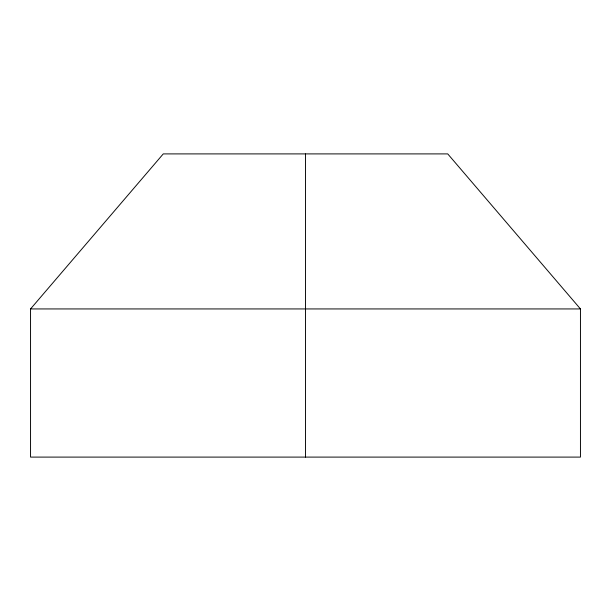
<?xml version="1.0" encoding="UTF-8"?>
<svg xmlns="http://www.w3.org/2000/svg" width="611" height="611" viewBox="0 0 611 611"><rect width="100%" height="100%" fill="white"/><g stroke="black" fill="none" stroke-linecap="round" stroke-linejoin="round"><path stroke-width="0.92" d="M30.55 308.937L163.259 153.903L447.741 153.903L580.45 308.937L580.45 457.097L30.55 457.097L30.55 308.937L580.45 308.937M305.5 153.903L305.5 457.097"/></g></svg>
